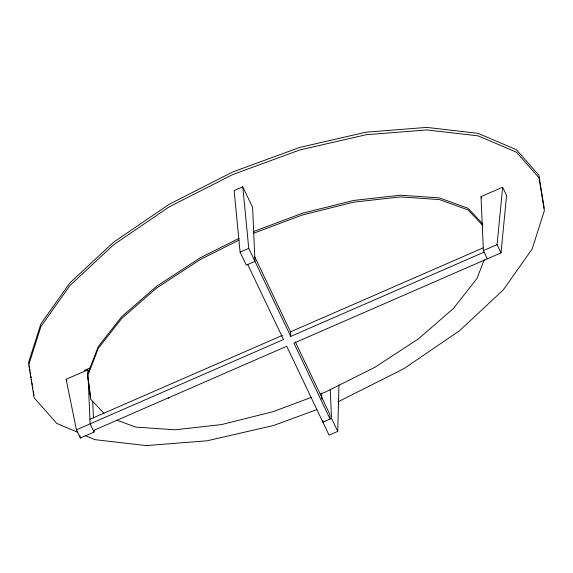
<?xml version="1.0" encoding="UTF-8"?>
<svg xmlns="http://www.w3.org/2000/svg" width="573" height="573" viewBox="0 0 573 573"><rect width="100%" height="100%" fill="white"/><g stroke="black" fill="none" stroke-linecap="round" stroke-linejoin="round"><path stroke-width="0.86" d="M93.342 430.567L286.715 346.278L329.081 435.172L337.733 431.405L338.972 384.963M295.267 341.795L329.883 414.429L330.084 418.999L293.928 343.134L501.003 252.872L497.078 244.642L502.657 187.199L481.019 196.632L483.376 250.616L487.294 258.846M501.003 252.872L506.575 195.429L502.657 187.199M484.228 259.741L477.044 278.399L453.515 308.367L418.691 338.672L374.935 367.257L325.235 392.161L320.257 394.023M238.991 238.375L200.335 257.75L156.579 286.328L121.755 316.64L98.227 346.608L87.612 374.19L90.62 397.519M239.063 240.073L200.407 259.447L156.651 288.026L121.827 318.337L98.305 348.298L87.683 375.888L90.692 399.209L104.085 413.448M242.794 186.812L234.135 190.58L240.094 252.113L246.304 265.141L254.956 261.374L252.6 207.39L242.794 186.812L248.746 248.338L290.719 336.415L484.092 252.127M240.094 252.113L248.746 248.338M84.295 370.466L89.854 368.045M93.979 430.309L94.058 432.078L80.356 438.051L76.431 429.814L66.139 379.29L87.776 369.857L88.851 372.106M89.94 419.271L282.489 335.341M290.719 336.415L290.518 331.839L483.075 247.908M483.376 250.616L497.078 244.642M76.431 429.814L283.506 339.553L247.744 264.518M168.183 398.221L169.028 397.855M330.249 389.225L331.523 418.369L322.871 422.143L322.8 420.618M253.352 231.599L302.3 213.306L353.555 200.471L400.326 195.214L439.405 197.893L468.141 208.321L482.753 223.857M253.431 233.297L302.372 215.004L353.634 202.169L400.398 196.911L439.477 199.59L468.22 210.019L482.824 225.547M311.132 397.433L272.97 411.7L221.715 424.536L174.944 429.793L135.865 427.114L116.978 420.26M316.984 409.566L273.321 425.567L207.046 440.802L146.194 445.601L94.91 439.649L85.148 435.487M337.977 401.866L403.994 368.611L459.482 330.764L503.194 289.995L532.138 249.069L544.35 210.778L538.992 177.737L516.431 152.196L478.204 135.894L426.914 129.942L366.061 134.741L299.794 149.976L232.617 174.6L169.121 206.932L113.626 244.778L69.913 285.547L40.97 326.474L28.765 364.765L34.122 397.805L56.684 423.347L77.828 432.364M481.019 196.632L481.728 198.129M254.756 256.804L290.518 331.839M331.523 418.369L337.733 431.405M94.058 432.078L90.133 423.841L88.127 377.915M66.139 379.29L66.855 380.787M79.826 435.437L80.356 438.051M544.235 208.235L538.878 175.195L516.316 149.653L478.09 133.351L426.806 127.399L365.954 132.198L299.679 147.433L232.509 172.05L169.006 204.389L113.518 242.236L69.806 283.005L40.862 323.931L28.65 362.222L28.929 363.962M29.216 365.696L29.495 367.436M29.782 369.177L30.061 370.917M30.34 372.658L30.627 374.391M30.906 376.132L31.186 377.872M31.472 379.613L31.751 381.353M32.038 383.086L32.317 384.827M32.597 386.567L32.883 388.308M33.306 390.915L34.008 395.263M321.596 392.992L321.868 399.18M92.711 401.164L93.442 417.946M87.776 369.857L87.941 373.625"/></g></svg>
